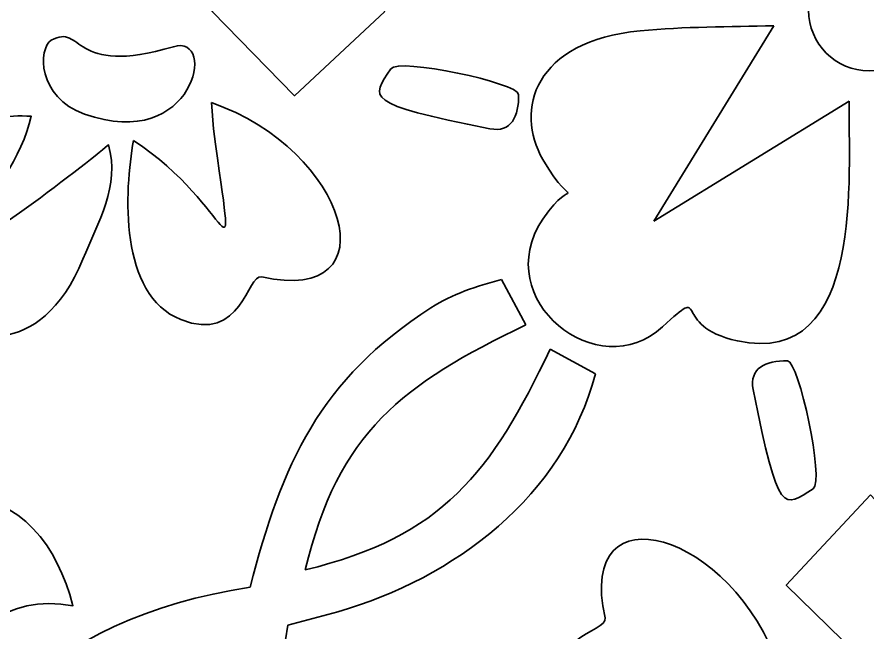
# Model space of a CAD drawing. Header units: centimetres. Extents: x -13.7 to 13.2, y -13.1 to 13.8.
# Drawn here: x -6.51 to -0.25, y -4.23 to 0.31 of the extents above; entities that cross this region are included whole.
import ezdxf

# ---------------------------------------------------------------- set-up
doc = ezdxf.new("R2010")
doc.units = ezdxf.units.CM
doc.header["$MEASUREMENT"] = 0
doc.layers.add('Layer 1', color=7, linetype='Continuous')

msp = doc.modelspace()

# ---------------------------------------------------------------- linework, layer by layer
at = {"layer": 'Layer 1', "color": 250, "lineweight": 35}
for points, knots in [([(-0.24145, 13.83027), (-7.6799, 13.82688), (-13.70893, 7.79605), (-13.70893, 0.35686), (-13.70893, 0.35686), (-13.70893, -7.08436), (-7.67661, -13.11673), (-0.23533, -13.11673), (-0.23533, -13.11673), (7.20381, -13.11673), (13.23483, -7.08765), (13.23812, 0.35079)], [0, 0, 0, 0, 0.25, 0.25, 0.25, 0.25, 0.5, 0.5, 0.5, 0.5, 1, 1, 1, 1]), ([(-3.80279, 0.34751), (-3.80279, 0.34751), (-4.46874, -0.27245), (-4.46874, -0.27245), (-4.46874, -0.27245), (-4.46874, -0.27245), (-5.07503, 0.34751), (-5.07503, 0.34751), (-5.07503, 0.34751), (-5.07503, 0.34751), (-4.46874, 0.96753), (-4.46874, 0.96753), (-4.46874, 0.96753), (-4.46874, 0.96753), (-3.80279, 0.34751), (-3.80279, 0.34751)], [0, 0, 0, 0, 0.2, 0.2, 0.2, 0.2, 0.4, 0.4, 0.4, 0.4, 0.6, 0.6, 0.6, 0.6, 1, 1, 1, 1]), ([(-3.80279, 0.34751), (-3.80279, 0.34751), (-4.46874, -0.27245), (-4.46874, -0.27245), (-4.46874, -0.27245), (-4.46874, -0.27245), (-5.07503, 0.34751), (-5.07503, 0.34751), (-5.07503, 0.34751), (-5.07503, 0.34751), (-4.46874, 0.96753), (-4.46874, 0.96753), (-4.46874, 0.96753), (-4.46874, 0.96753), (-3.80279, 0.34751), (-3.80279, 0.34751)], [0, 0, 0, 0, 0.2, 0.2, 0.2, 0.2, 0.4, 0.4, 0.4, 0.4, 0.6, 0.6, 0.6, 0.6, 1, 1, 1, 1]), ([(-0.23533, 0.80273), (-0.48162, 0.80273), (-0.6812, 0.60311), (-0.6812, 0.35686), (-0.6812, 0.35686), (-0.6812, 0.11061), (-0.48162, -0.089), (-0.23533, -0.089), (-0.23533, -0.089), (0.01086, -0.089), (0.21048, 0.11061), (0.21048, 0.35686), (0.21048, 0.35686), (0.21048, 0.60311), (0.01086, 0.80273), (-0.23533, 0.80273)], [0, 0, 0, 0, 0.2, 0.2, 0.2, 0.2, 0.4, 0.4, 0.4, 0.4, 0.6, 0.6, 0.6, 0.6, 1, 1, 1, 1]), ([(-0.23533, 0.80273), (-0.48162, 0.80273), (-0.6812, 0.60311), (-0.6812, 0.35686), (-0.6812, 0.35686), (-0.6812, 0.11061), (-0.48162, -0.089), (-0.23533, -0.089), (-0.23533, -0.089), (0.01086, -0.089), (0.21048, 0.11061), (0.21048, 0.35686), (0.21048, 0.35686), (0.21048, 0.60311), (0.01086, 0.80273), (-0.23533, 0.80273)], [0, 0, 0, 0, 0.2, 0.2, 0.2, 0.2, 0.4, 0.4, 0.4, 0.4, 0.6, 0.6, 0.6, 0.6, 1, 1, 1, 1]), ([(-6.25914, 0.13629), (-6.02379, 0.2671), (-6.11708, -0.13945), (-5.35983, 0.08877), (-5.35983, 0.08877), (-5.02935, 0.18838), (-5.20643, -0.69608), (-6.01359, -0.40794), (-6.01359, -0.40794), (-6.36318, -0.2831), (-6.35671, 0.07439), (-6.25914, 0.13629)], [0, 0, 0, 0, 0.25, 0.25, 0.25, 0.25, 0.5, 0.5, 0.5, 0.5, 1, 1, 1, 1]), ([(-6.25914, 0.13629), (-6.02379, 0.2671), (-6.11708, -0.13945), (-5.35983, 0.08877), (-5.35983, 0.08877), (-5.02935, 0.18838), (-5.20643, -0.69608), (-6.01359, -0.40794), (-6.01359, -0.40794), (-6.36318, -0.2831), (-6.35671, 0.07439), (-6.25914, 0.13629)], [0, 0, 0, 0, 0.25, 0.25, 0.25, 0.25, 0.5, 0.5, 0.5, 0.5, 1, 1, 1, 1]), ([(-0.38226, -0.31271), (-0.39112, -0.82665), (-0.25737, -2.28716), (-1.20589, -2.07783), (-1.20589, -2.07783), (-1.71311, -1.96593), (-1.40432, -1.64933), (-1.7562, -1.97473), (-1.7562, -1.97473), (-2.22764, -2.4108), (-3.03773, -1.7767), (-2.63809, -1.18081), (-2.63809, -1.18081), (-2.39691, -0.82127), (-2.38945, -1.17076), (-2.63893, -0.74116), (-2.63893, -0.74116), (-2.8495, -0.37868), (-2.70197, 0.13211), (-1.92144, 0.20535), (-1.92144, 0.20535), (-1.59464, 0.236), (-1.2649, 0.2364), (-0.93705, 0.24207)], [0, 0, 0, 0, 0.1428571, 0.1428571, 0.1428571, 0.1428571, 0.2857143, 0.2857143, 0.2857143, 0.2857143, 0.4285714, 0.4285714, 0.4285714, 0.4285714, 0.5714286, 0.5714286, 0.5714286, 0.5714286, 0.7142857, 0.7142857, 0.7142857, 0.7142857, 1, 1, 1, 1]), ([(-0.38226, -0.31271), (-0.39112, -0.82665), (-0.25737, -2.28716), (-1.20589, -2.07783), (-1.20589, -2.07783), (-1.71311, -1.96593), (-1.40432, -1.64933), (-1.7562, -1.97473), (-1.7562, -1.97473), (-2.22764, -2.4108), (-3.03773, -1.7767), (-2.63809, -1.18081), (-2.63809, -1.18081), (-2.39691, -0.82127), (-2.38945, -1.17076), (-2.63893, -0.74116), (-2.63893, -0.74116), (-2.8495, -0.37868), (-2.70197, 0.13211), (-1.92144, 0.20535), (-1.92144, 0.20535), (-1.59464, 0.236), (-1.2649, 0.2364), (-0.93705, 0.24207)], [0, 0, 0, 0, 0.1428571, 0.1428571, 0.1428571, 0.1428571, 0.2857143, 0.2857143, 0.2857143, 0.2857143, 0.4285714, 0.4285714, 0.4285714, 0.4285714, 0.5714286, 0.5714286, 0.5714286, 0.5714286, 0.7142857, 0.7142857, 0.7142857, 0.7142857, 1, 1, 1, 1]), ([(-3.75921, -0.07422), (-3.89878, -0.29216), (-3.97276, -0.32788), (-3.02888, -0.51547), (-3.02888, -0.51547), (-2.8711, -0.54686), (-2.81432, -0.42431), (-2.81706, -0.26325), (-2.81706, -0.26325), (-2.8185, -0.17941), (-3.70084, 0.01075), (-3.75921, -0.07422)], [0, 0, 0, 0, 0.25, 0.25, 0.25, 0.25, 0.5, 0.5, 0.5, 0.5, 1, 1, 1, 1]), ([(-3.75921, -0.07422), (-3.89878, -0.29216), (-3.97276, -0.32788), (-3.02888, -0.51547), (-3.02888, -0.51547), (-2.8711, -0.54686), (-2.81432, -0.42431), (-2.81706, -0.26325), (-2.81706, -0.26325), (-2.8185, -0.17941), (-3.70084, 0.01075), (-3.75921, -0.07422)], [0, 0, 0, 0, 0.25, 0.25, 0.25, 0.25, 0.5, 0.5, 0.5, 0.5, 1, 1, 1, 1]), ([(-5.0796, -0.32301), (-4.07168, -0.6715), (-3.7401, -1.82109), (-4.70936, -1.60703), (-4.70936, -1.60703), (-4.81967, -1.58265), (-4.85047, -2.10087), (-5.3059, -1.9204), (-5.3059, -1.9204), (-5.76088, -1.74013), (-5.72052, -0.97363), (-5.65365, -0.60314)], [0, 0, 0, 0, 0.25, 0.25, 0.25, 0.25, 0.5, 0.5, 0.5, 0.5, 1, 1, 1, 1]), ([(-5.0796, -0.32301), (-4.07168, -0.6715), (-3.7401, -1.82109), (-4.70936, -1.60703), (-4.70936, -1.60703), (-4.81967, -1.58265), (-4.85047, -2.10087), (-5.3059, -1.9204), (-5.3059, -1.9204), (-5.76088, -1.74013), (-5.72052, -0.97363), (-5.65365, -0.60314)], [0, 0, 0, 0, 0.25, 0.25, 0.25, 0.25, 0.5, 0.5, 0.5, 0.5, 1, 1, 1, 1]), ([(-6.66481, -0.44317), (-7.87649, -0.7753), (-8.16368, -1.77735), (-7.55237, -1.94553), (-7.55237, -1.94553), (-7.2494, -2.02887), (-7.18536, -1.62455), (-7.0351, -1.88264), (-7.0351, -1.88264), (-6.92583, -2.07022), (-6.34149, -2.24462), (-6.02568, -1.47652), (-6.02568, -1.47652), (-5.91477, -1.20674), (-5.75157, -0.93327), (-5.83735, -0.63528), (-5.83735, -0.63528), (-5.89741, -0.68728), (-7.05032, -1.60569), (-6.85642, -1.27112), (-6.85642, -1.27112), (-6.70367, -1.00761), (-6.4718, -0.72698), (-6.40687, -0.42401), (-6.40687, -0.42401), (-6.49509, -0.4166), (-6.57898, -0.42073), (-6.66481, -0.44317)], [0, 0, 0, 0, 0.125, 0.125, 0.125, 0.125, 0.25, 0.25, 0.25, 0.25, 0.375, 0.375, 0.375, 0.375, 0.5, 0.5, 0.5, 0.5, 0.625, 0.625, 0.625, 0.625, 0.75, 0.75, 0.75, 0.75, 1, 1, 1, 1]), ([(-6.66481, -0.44317), (-7.87649, -0.7753), (-8.16368, -1.77735), (-7.55237, -1.94553), (-7.55237, -1.94553), (-7.2494, -2.02887), (-7.18536, -1.62455), (-7.0351, -1.88264), (-7.0351, -1.88264), (-6.92583, -2.07022), (-6.34149, -2.24462), (-6.02568, -1.47652), (-6.02568, -1.47652), (-5.91477, -1.20674), (-5.75157, -0.93327), (-5.83735, -0.63528), (-5.83735, -0.63528), (-5.89741, -0.68728), (-7.05032, -1.60569), (-6.85642, -1.27112), (-6.85642, -1.27112), (-6.70367, -1.00761), (-6.4718, -0.72698), (-6.40687, -0.42401), (-6.40687, -0.42401), (-6.49509, -0.4166), (-6.57898, -0.42073), (-6.66481, -0.44317)], [0, 0, 0, 0, 0.125, 0.125, 0.125, 0.125, 0.25, 0.25, 0.25, 0.25, 0.375, 0.375, 0.375, 0.375, 0.5, 0.5, 0.5, 0.5, 0.625, 0.625, 0.625, 0.625, 0.75, 0.75, 0.75, 0.75, 1, 1, 1, 1]), ([(-4.51566, -4.17045), (-4.69956, -5.32864), (-5.27669, -6.28721), (-6.51554, -6.47803), (-6.51554, -6.47803), (-6.71611, -6.50888), (-6.91936, -6.5031), (-7.12148, -6.49713), (-7.12148, -6.49713), (-7.1671, -4.95084), (-6.2878, -4.12886), (-4.79485, -3.89127), (-4.79485, -3.89127), (-4.55885, -2.98251), (-4.28414, -2.36209), (-3.46261, -1.83472), (-3.46261, -1.83472), (-3.30199, -1.73162), (-3.12749, -1.67515), (-2.94404, -1.62708)], [0, 0, 0, 0, 0.1666667, 0.1666667, 0.1666667, 0.1666667, 0.3333333, 0.3333333, 0.3333333, 0.3333333, 0.5, 0.5, 0.5, 0.5, 0.6666667, 0.6666667, 0.6666667, 0.6666667, 1, 1, 1, 1]), ([(-4.51566, -4.17045), (-4.69956, -5.32864), (-5.27669, -6.28721), (-6.51554, -6.47803), (-6.51554, -6.47803), (-6.71611, -6.50888), (-6.91936, -6.5031), (-7.12148, -6.49713), (-7.12148, -6.49713), (-7.1671, -4.95084), (-6.2878, -4.12886), (-4.79485, -3.89127), (-4.79485, -3.89127), (-4.55885, -2.98251), (-4.28414, -2.36209), (-3.46261, -1.83472), (-3.46261, -1.83472), (-3.30199, -1.73162), (-3.12749, -1.67515), (-2.94404, -1.62708)], [0, 0, 0, 0, 0.1666667, 0.1666667, 0.1666667, 0.1666667, 0.3333333, 0.3333333, 0.3333333, 0.3333333, 0.5, 0.5, 0.5, 0.5, 0.6666667, 0.6666667, 0.6666667, 0.6666667, 1, 1, 1, 1]), ([(-0.64786, -3.16701), (-0.86595, -3.30668), (-0.90142, -3.38032), (-1.08916, -2.43668), (-1.08916, -2.43668), (-1.1205, -2.27885), (-0.998, -2.22208), (-0.83689, -2.22486), (-0.83689, -2.22486), (-0.7531, -2.22631), (-0.56293, -3.10839), (-0.64786, -3.16701)], [0, 0, 0, 0, 0.25, 0.25, 0.25, 0.25, 0.5, 0.5, 0.5, 0.5, 1, 1, 1, 1]), ([(-0.64786, -3.16701), (-0.86595, -3.30668), (-0.90142, -3.38032), (-1.08916, -2.43668), (-1.08916, -2.43668), (-1.1205, -2.27885), (-0.998, -2.22208), (-0.83689, -2.22486), (-0.83689, -2.22486), (-0.7531, -2.22631), (-0.56293, -3.10839), (-0.64786, -3.16701)], [0, 0, 0, 0, 0.25, 0.25, 0.25, 0.25, 0.5, 0.5, 0.5, 0.5, 1, 1, 1, 1]), ([(-7.30239, -6.34368), (-8.00784, -5.96852), (-8.60249, -5.24391), (-8.54019, -4.44043), (-8.54019, -4.44043), (-8.50039, -3.9266), (-8.22274, -3.50252), (-7.679, -3.5468), (-7.679, -3.5468), (-7.19407, -3.58626), (-7.58123, -3.17064), (-6.96688, -3.20537), (-6.96688, -3.20537), (-6.47285, -3.23323), (-6.21675, -3.58492), (-6.09917, -4.02905), (-6.09917, -4.02905), (-7.08336, -3.84519), (-7.43559, -5.24625), (-7.32961, -6.07947)], [0, 0, 0, 0, 0.1666667, 0.1666667, 0.1666667, 0.1666667, 0.3333333, 0.3333333, 0.3333333, 0.3333333, 0.5, 0.5, 0.5, 0.5, 0.6666667, 0.6666667, 0.6666667, 0.6666667, 1, 1, 1, 1]), ([(-7.30239, -6.34368), (-8.00784, -5.96852), (-8.60249, -5.24391), (-8.54019, -4.44043), (-8.54019, -4.44043), (-8.50039, -3.9266), (-8.22274, -3.50252), (-7.679, -3.5468), (-7.679, -3.5468), (-7.19407, -3.58626), (-7.58123, -3.17064), (-6.96688, -3.20537), (-6.96688, -3.20537), (-6.47285, -3.23323), (-6.21675, -3.58492), (-6.09917, -4.02905), (-6.09917, -4.02905), (-7.08336, -3.84519), (-7.43559, -5.24625), (-7.32961, -6.07947)], [0, 0, 0, 0, 0.1666667, 0.1666667, 0.1666667, 0.1666667, 0.3333333, 0.3333333, 0.3333333, 0.3333333, 0.5, 0.5, 0.5, 0.5, 0.6666667, 0.6666667, 0.6666667, 0.6666667, 1, 1, 1, 1]), ([(-0.89665, -4.48741), (-1.24514, -3.47953), (-2.39478, -3.14785), (-2.18067, -4.11712), (-2.18067, -4.11712), (-2.15639, -4.22713), (-2.68426, -4.26285), (-2.49091, -4.72141), (-2.49091, -4.72141), (-2.30253, -5.16828), (-1.54781, -5.12842), (-1.17683, -5.0614)], [0, 0, 0, 0, 0.25, 0.25, 0.25, 0.25, 0.5, 0.5, 0.5, 0.5, 1, 1, 1, 1]), ([(-0.89665, -4.48741), (-1.24514, -3.47953), (-2.39478, -3.14785), (-2.18067, -4.11712), (-2.18067, -4.11712), (-2.15639, -4.22713), (-2.68426, -4.26285), (-2.49091, -4.72141), (-2.49091, -4.72141), (-2.30253, -5.16828), (-1.54781, -5.12842), (-1.17683, -5.0614)], [0, 0, 0, 0, 0.25, 0.25, 0.25, 0.25, 0.5, 0.5, 0.5, 0.5, 1, 1, 1, 1]), ([(-0.22607, -3.2106), (-0.22607, -3.2106), (0.39384, -3.87654), (0.39384, -3.87654), (0.39384, -3.87654), (0.39384, -3.87654), (-0.22607, -4.48278), (-0.22607, -4.48278), (-0.22607, -4.48278), (-0.22607, -4.48278), (-0.84614, -3.87654), (-0.84614, -3.87654), (-0.84614, -3.87654), (-0.84614, -3.87654), (-0.22607, -3.2106), (-0.22607, -3.2106)], [0, 0, 0, 0, 0.2, 0.2, 0.2, 0.2, 0.4, 0.4, 0.4, 0.4, 0.6, 0.6, 0.6, 0.6, 1, 1, 1, 1]), ([(-0.22607, -3.2106), (-0.22607, -3.2106), (0.39384, -3.87654), (0.39384, -3.87654), (0.39384, -3.87654), (0.39384, -3.87654), (-0.22607, -4.48278), (-0.22607, -4.48278), (-0.22607, -4.48278), (-0.22607, -4.48278), (-0.84614, -3.87654), (-0.84614, -3.87654), (-0.84614, -3.87654), (-0.84614, -3.87654), (-0.22607, -3.2106), (-0.22607, -3.2106)], [0, 0, 0, 0, 0.2, 0.2, 0.2, 0.2, 0.4, 0.4, 0.4, 0.4, 0.6, 0.6, 0.6, 0.6, 1, 1, 1, 1])]:
    msp.add_open_spline(points, degree=3, knots=knots, dxfattribs=at)
for points in [[(-0.93705, 0.24207), (-0.93705, 0.24207), (-1.82163, -1.19723), (-1.82163, -1.19723)], [(-0.93705, 0.24207), (-0.93705, 0.24207), (-1.82163, -1.19723), (-1.82163, -1.19723)], [(-1.82163, -1.19723), (-1.82163, -1.19723), (-0.38226, -0.31271), (-0.38226, -0.31271)], [(-1.82163, -1.19723), (-1.82163, -1.19723), (-0.38226, -0.31271), (-0.38226, -0.31271)], [(-5.06468, -0.51507), (-5.06468, -0.51507), (-5.0796, -0.32301), (-5.0796, -0.32301)], [(-5.06468, -0.51507), (-5.06468, -0.51507), (-5.0796, -0.32301), (-5.0796, -0.32301)], [(-5.65365, -0.60314), (-4.90715, -1.0824), (-4.89366, -1.80218), (-5.06468, -0.51507)], [(-5.65365, -0.60314), (-4.90715, -1.0824), (-4.89366, -1.80218), (-5.06468, -0.51507)], [(-2.94404, -1.62708), (-2.94404, -1.62708), (-2.76258, -1.96006), (-2.76258, -1.96006)], [(-2.94404, -1.62708), (-2.94404, -1.62708), (-2.76258, -1.96006), (-2.76258, -1.96006)], [(-2.76258, -1.96006), (-3.67387, -2.39508), (-4.14487, -2.74965), (-4.38888, -3.76449)], [(-2.76258, -1.96006), (-3.67387, -2.39508), (-4.14487, -2.74965), (-4.38888, -3.76449)], [(-4.38888, -3.76449), (-3.37389, -3.51983), (-3.01967, -3.05013), (-2.58445, -2.13819)], [(-4.38888, -3.76449), (-3.37389, -3.51983), (-3.01967, -3.05013), (-2.58445, -2.13819)], [(-2.58445, -2.13819), (-2.58445, -2.13819), (-2.25148, -2.31965), (-2.25148, -2.31965)], [(-2.58445, -2.13819), (-2.58445, -2.13819), (-2.25148, -2.31965), (-2.25148, -2.31965)], [(-2.25148, -2.31965), (-2.48668, -3.2196), (-3.28736, -3.82763), (-4.14955, -4.07223)], [(-2.25148, -2.31965), (-2.48668, -3.2196), (-3.28736, -3.82763), (-4.14955, -4.07223)], [(-4.14955, -4.07223), (-4.14955, -4.07223), (-4.51566, -4.17045), (-4.51566, -4.17045)], [(-4.14955, -4.07223), (-4.14955, -4.07223), (-4.51566, -4.17045), (-4.51566, -4.17045)]]:
    msp.add_open_spline(points, degree=3, dxfattribs=at)

doc.saveas('drawing.dxf')
